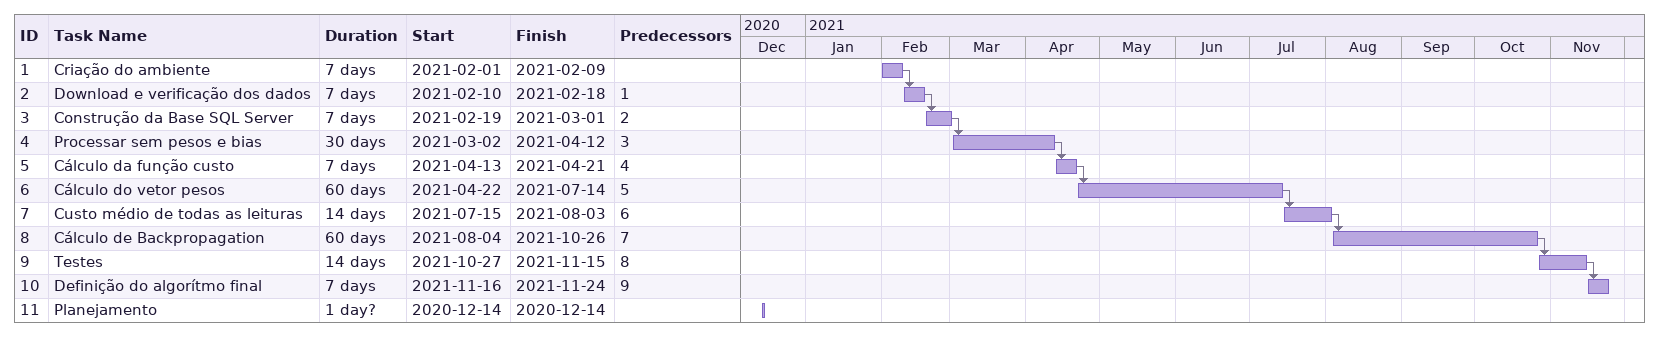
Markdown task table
| ID | Task | Duration | Start | Finish | Predecessors |
|---|---|---|---|---|---|
| 1 | Criação do ambiente | 7d | 2021-02-01 | 2021-02-09 |  |
| 2 | Download e verificação dos dados | 7d | 2021-02-10 | 2021-02-18 | 1 |
| 3 | Construção da Base SQL Server | 7d | 2021-02-19 | 2021-03-01 | 2 |
| 4 | Processar sem pesos e bias | 30d | 2021-03-02 | 2021-04-12 | 3 |
| 5 | Cálculo da função custo | 7d | 2021-04-13 | 2021-04-21 | 4 |
| 6 | Cálculo do vetor pesos | 60d | 2021-04-22 | 2021-07-14 | 5 |
| 7 | Custo médio de todas as leituras | 14d | 2021-07-15 | 2021-08-03 | 6 |
| 8 | Cálculo de Backpropagation | 60d | 2021-08-04 | 2021-10-26 | 7 |
| 9 | Testes | 14d | 2021-10-27 | 2021-11-15 | 8 |
| 10 | Definição do algorítmo final | 7d | 2021-11-16 | 2021-11-24 | 9 |
| 11 | Planejamento | 1d? | 2020-12-14 | 2020-12-14 |  |
